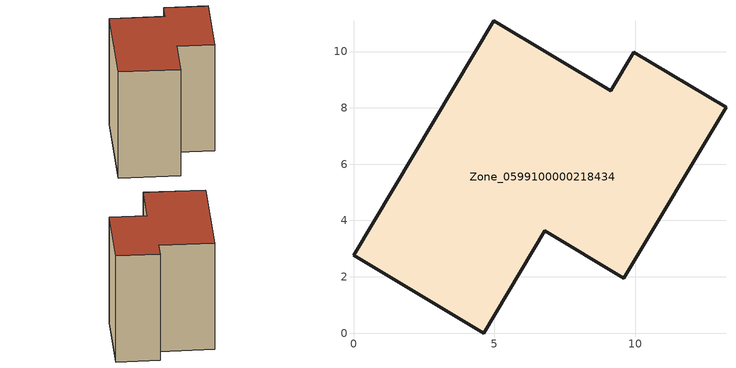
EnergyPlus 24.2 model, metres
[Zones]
Zone_0599100000218434
 floor ground (C_G): 9.13,8.6 9.96,9.98 13.23,8.02 9.6,1.95 6.8,3.64 4.62,0 0,2.76 4.99,11.09 z0
 wall outside (C_F): 4.99,11.09 0,2.76 4.62,0 6.8,3.64 9.6,1.95 13.23,8.02 9.96,9.98 9.13,8.6 4.99,11.09 z0:10.35
 roof outside (C_R): 9.13,8.6 4.99,11.09 0,2.76 4.62,0 6.8,3.64 9.6,1.95 13.23,8.02 9.96,9.98 z10.35
[BUILDING]
Pand.0599100000218434: North Axis=0; Terrain=City; Loads Convergence Tolerance Value=0.04; Temperature Convergence Tolerance Value=0.4; Solar Distribution=FullExterior; Maximum Number of Warmup Days=25; Minimum Number of Warmup Days=1
[Site:Location]
Rotterdam.The.Hague.AP_ZH_NLD Design_Conditions: Latitude=51.96; Longitude=4.45; Time Zone=1; Elevation=-4.5
[SITE:GROUNDTEMPERATURE:BUILDINGSURFACE]
18, 18, 18, 18, 18, 18, 18, 18, 18, 18, 18, 18
[MATERIAL] Thermal Absorptance=0.9; Solar Absorptance=0.7; Visible Absorptance=0.7
Name | Roughness | Thickness | Conductivity | Density | Specific Heat
G.TC.1975-1991 | MediumSmooth | 0.15 | 0.288461 | 540 | 1210
F.TC.1975-1991 | Rough | 0.3 | 0.230769 | 1920 | 840
R.TC.1975-1991 | MediumRough | 0.2 | 0.153846 | 1500 | 1000
[CONSTRUCTION]
C_G: G.TC.1975-1991
C_F: F.TC.1975-1991
C_R: R.TC.1975-1991
[ZONE]
Zone_0599100000218434: Type=1; Multiplier=1; Ceiling Height=Autocalculate; Volume=Autocalculate; Floor Area=autocalculate; Part of Total Floor Area=Yes
[ZONEINFILTRATION:DESIGNFLOWRATE]
Infil_Zone_0599100000218434: Zone or ZoneList or Space or SpaceList=Zone_0599100000218434; Schedule=AlwaysOn; Design Flow Rate Calculation Method=Flow/Area; Flow Rate per Floor Area=0.003; Constant Term Coefficient=1; Temperature Term Coefficient=0; Velocity Term Coefficient=0; Velocity Squared Term Coefficient=0
[HVACTEMPLATE:ZONE:IDEALLOADSAIRSYSTEM]
Zone_0599100000218434: Maximum Heating Supply Air Temperature=50; Minimum Cooling Supply Air Temperature=13; Maximum Heating Supply Air Humidity Ratio=0.0156; Minimum Cooling Supply Air Humidity Ratio=0.0077; Heating Limit=NoLimit; Cooling Limit=NoLimit; Dehumidification Control Type=ConstantSensibleHeatRatio; Cooling Sensible Heat Ratio=0.7; Dehumidification Setpoint=60; Humidification Control Type=None; Humidification Setpoint=30; Outdoor Air Method=None; Outdoor Air Flow Rate per Person=0.00944; Outdoor Air Flow Rate per Zone Floor Area=0; Outdoor Air Flow Rate per Zone=0; Demand Controlled Ventilation Type=None; Outdoor Air Economizer Type=NoEconomizer; Heat Recovery Type=None; Sensible Heat Recovery Effectiveness=0.7; Latent Heat Recovery Effectiveness=0.65
[ZONECONTROL:THERMOSTAT]
ThermostatControl_Zone_0599100000218434: Zone or ZoneList=Zone_0599100000218434; Control Type Schedule=DualSetpointControlType; Control 1=Thermostat_Zone_0599100000218434; Temperature Difference Between Cutout And Setpoint=0
[THERMOSTATSETPOINT:DUALSETPOINT]
Thermostat_Zone_0599100000218434: Heating Setpoint Temperature Schedule=HeatingSetpoint_Zone_0599100000218434; Cooling Setpoint Temperature Schedule=CoolingSetpoint_Zone_0599100000218434
[SCHEDULE:COMPACT]
HeatingSetpoint_Zone_0599100000218434: Through: 12/31, For: AllDays, Until: 24:00, 21
CoolingSetpoint_Zone_0599100000218434: Through: 12/31, For: AllDays, Until: 24:00, 24
DualSetpointControlType: Through: 12/31, For: AllDays, Until: 24:00, 4
AlwaysOn: Through: 12/31, For: AllDays, Until: 24:00, 1
